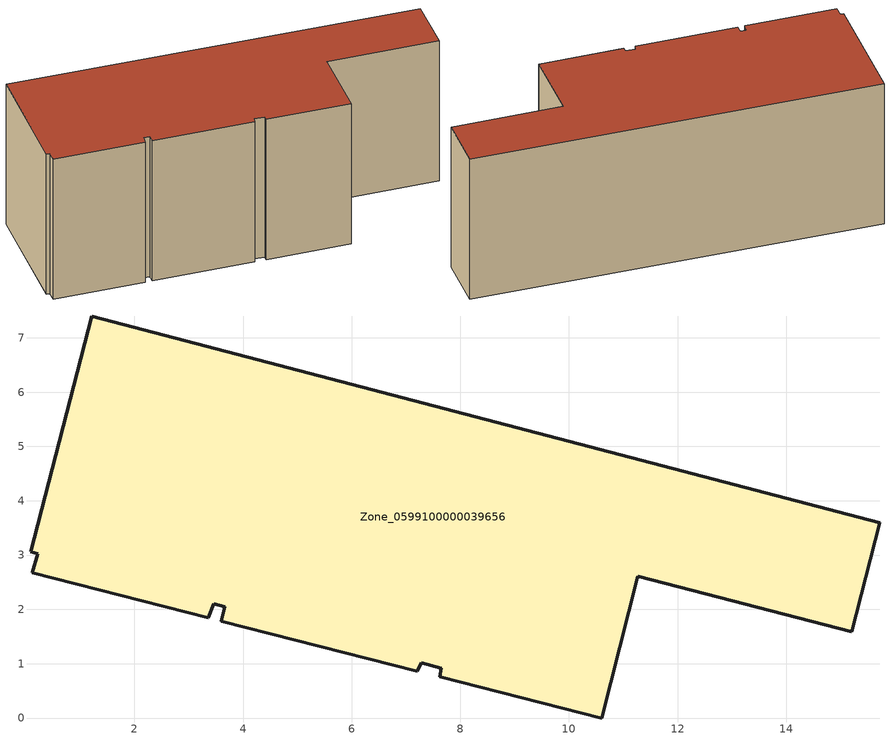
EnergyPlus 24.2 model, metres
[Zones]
Zone_0599100000039656
 floor ground (C_G): 3.35,1.85 0.12,2.67 0.21,3.03 0.09,3.06 1.21,7.4 15.72,3.59 15.21,1.59 11.27,2.61 10.6,0 7.62,0.76 7.65,0.91 7.28,1.02 7.21,0.86 3.6,1.79 3.67,2.04 3.46,2.1 z0
 wall outside (C_F): 11.27,2.61 15.21,1.59 15.72,3.59 1.21,7.4 0.09,3.06 0.21,3.03 0.12,2.67 3.35,1.85 3.46,2.1 3.67,2.04 3.6,1.79 7.21,0.86 7.28,1.02 7.65,0.91 7.62,0.76 10.6,0 11.27,2.61 z0:5.86
 roof outside (C_R): 7.62,0.76 10.6,0 11.27,2.61 15.21,1.59 15.72,3.59 1.21,7.4 0.09,3.06 0.21,3.03 0.12,2.67 3.35,1.85 3.46,2.1 3.67,2.04 3.6,1.79 7.21,0.86 7.28,1.02 7.65,0.91 z5.86
[BUILDING]
Pand.0599100000039656: North Axis=0; Terrain=City; Loads Convergence Tolerance Value=0.04; Temperature Convergence Tolerance Value=0.4; Solar Distribution=FullExterior; Maximum Number of Warmup Days=25; Minimum Number of Warmup Days=1
[Site:Location]
Rotterdam.The.Hague.AP_ZH_NLD Design_Conditions: Latitude=51.96; Longitude=4.45; Time Zone=1; Elevation=-4.5
[SITE:GROUNDTEMPERATURE:BUILDINGSURFACE]
18, 18, 18, 18, 18, 18, 18, 18, 18, 18, 18, 18
[MATERIAL] Thermal Absorptance=0.9; Solar Absorptance=0.7; Visible Absorptance=0.7
Name | Roughness | Thickness | Conductivity | Density | Specific Heat
G.TC.1946 | MediumSmooth | 0.15 | 1 | 540 | 1210
F.TC.1946 | Rough | 0.3 | 0.857143 | 1920 | 840
R.TC.1946 | MediumRough | 0.2 | 0.909091 | 1500 | 1000
[CONSTRUCTION]
C_G: G.TC.1946
C_F: F.TC.1946
C_R: R.TC.1946
[ZONE]
Zone_0599100000039656: Type=1; Multiplier=1; Ceiling Height=Autocalculate; Volume=Autocalculate; Floor Area=autocalculate; Part of Total Floor Area=Yes
[ZONEINFILTRATION:DESIGNFLOWRATE]
Infil_Zone_0599100000039656: Zone or ZoneList or Space or SpaceList=Zone_0599100000039656; Schedule=AlwaysOn; Design Flow Rate Calculation Method=Flow/Area; Flow Rate per Floor Area=0.003; Constant Term Coefficient=1; Temperature Term Coefficient=0; Velocity Term Coefficient=0; Velocity Squared Term Coefficient=0
[HVACTEMPLATE:ZONE:IDEALLOADSAIRSYSTEM]
Zone_0599100000039656: Maximum Heating Supply Air Temperature=50; Minimum Cooling Supply Air Temperature=13; Maximum Heating Supply Air Humidity Ratio=0.0156; Minimum Cooling Supply Air Humidity Ratio=0.0077; Heating Limit=NoLimit; Cooling Limit=NoLimit; Dehumidification Control Type=ConstantSensibleHeatRatio; Cooling Sensible Heat Ratio=0.7; Dehumidification Setpoint=60; Humidification Control Type=None; Humidification Setpoint=30; Outdoor Air Method=None; Outdoor Air Flow Rate per Person=0.00944; Outdoor Air Flow Rate per Zone Floor Area=0; Outdoor Air Flow Rate per Zone=0; Demand Controlled Ventilation Type=None; Outdoor Air Economizer Type=NoEconomizer; Heat Recovery Type=None; Sensible Heat Recovery Effectiveness=0.7; Latent Heat Recovery Effectiveness=0.65
[ZONECONTROL:THERMOSTAT]
ThermostatControl_Zone_0599100000039656: Zone or ZoneList=Zone_0599100000039656; Control Type Schedule=DualSetpointControlType; Control 1=Thermostat_Zone_0599100000039656; Temperature Difference Between Cutout And Setpoint=0
[THERMOSTATSETPOINT:DUALSETPOINT]
Thermostat_Zone_0599100000039656: Heating Setpoint Temperature Schedule=HeatingSetpoint_Zone_0599100000039656; Cooling Setpoint Temperature Schedule=CoolingSetpoint_Zone_0599100000039656
[SCHEDULE:COMPACT]
HeatingSetpoint_Zone_0599100000039656: Through: 12/31, For: AllDays, Until: 24:00, 21
CoolingSetpoint_Zone_0599100000039656: Through: 12/31, For: AllDays, Until: 24:00, 24
DualSetpointControlType: Through: 12/31, For: AllDays, Until: 24:00, 4
AlwaysOn: Through: 12/31, For: AllDays, Until: 24:00, 1
